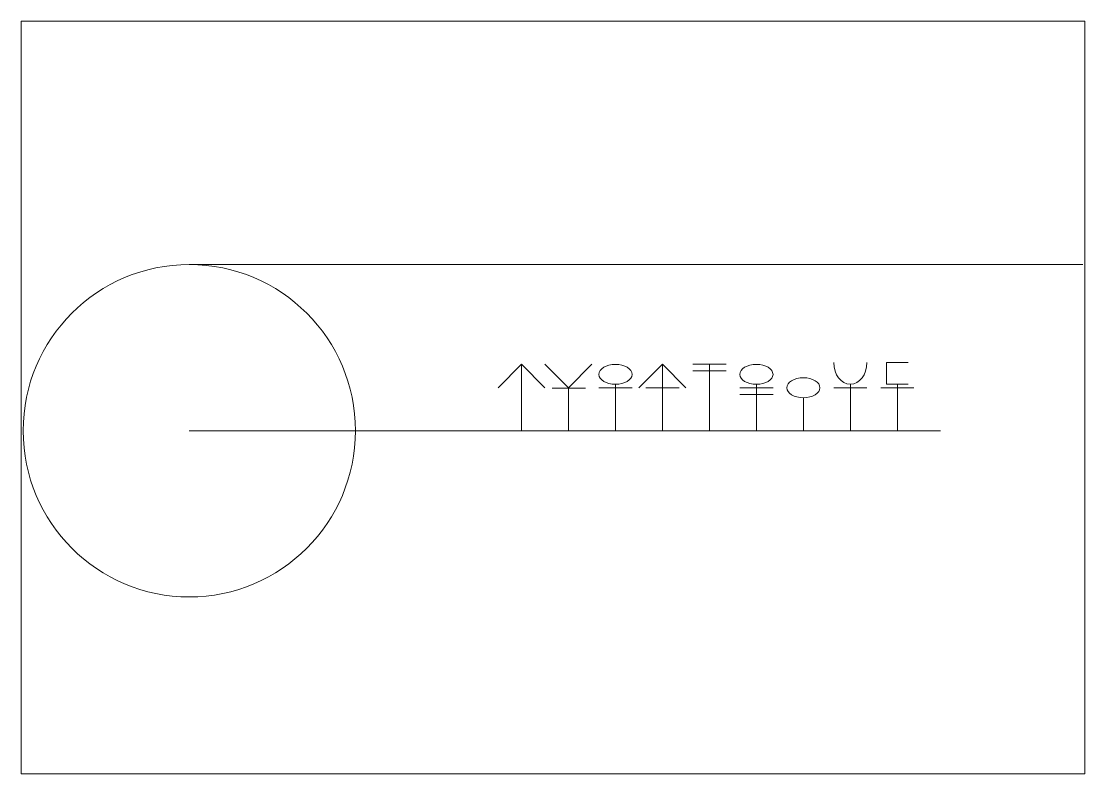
# Paper-space layout 'Layout1' of a CAD drawing. Header units: millimetres. Extents: x 30 to 267, y 21 to 189.
# The model-space entities are those that its viewports show. They can reach past a viewport. Long polylines and large blocks are cut down to what shows.
import ezdxf

# ---------------------------------------------------------------- set-up
doc = ezdxf.new("R2010")
doc.units = ezdxf.units.MM
doc.header["$LTSCALE"] = 0.5
doc.layers.get('0').update_dxf_attribs({"lineweight": 18})

msp = doc.modelspace()

# ---------------------------------------------------------------- linework, layer by layer
for p, q in [((0, 50), (268.97, 50)), ((100, 20), (92.93, 12.93)), ((100, 0), (100, 20)), ((100, 20), (107.07, 12.93)), ((107.07, 20), (114.14, 12.93)), ((121.21, 20), (114.14, 12.93)), ((142.43, 20), (135.36, 12.93)), ((142.43, 20), (142.43, 0)), ((142.43, 20), (149.5, 12.93)), ((151.57, 20), (161.57, 20)), ((156.57, 20), (156.57, 0)), ((216.4, 20.5), (209.87, 20.5)), ((209.87, 20.5), (209.87, 13.96)), ((151.57, 18), (161.57, 18)), ((109.22, 12.85), (119.22, 12.85)), ((114.14, 12.93), (114.14, 0)), ((123.28, 12.93), (133.28, 12.93)), ((128.28, 12.93), (128.28, 13.96)), ((128.28, 13.46), (128.28, 0)), ((137.43, 12.93), (147.43, 12.93)), ((165.71, 12.93), (175.71, 12.93)), ((170.71, 12.93), (170.71, 13.96)), ((170.71, 13.46), (170.71, 0)), ((193.99, 12.93), (203.99, 12.93)), ((198.99, 12.93), (198.99, 13.93)), ((198.99, 13.46), (198.99, 0)), ((208.14, 12.93), (218.14, 12.93)), ((209.87, 13.96), (216.4, 13.96)), ((213.14, 12.93), (213.14, 13.96)), ((213.14, 13.46), (213.14, 0)), ((165.71, 10.93), (175.71, 10.93)), ((184.85, 9.93), (184.85, 0)), ((0, 0), (226.18, 0))]:
    msp.add_line(p, q)
msp.add_circle((0, 0), 50)
for centre in [(128.28, 16.96), (170.71, 16.96), (184.85, 12.93)]:
    msp.add_ellipse(centre, major_axis=(-5, 0), ratio=0.6)
msp.add_ellipse((198.99, 20.5), major_axis=(0, -6.54), ratio=0.765048, start_param=-1.570796, end_param=1.570796)

psp = doc.layouts.get("Layout1")

# ---------------------------------------------------------------- viewports
at = {"layer": '0'}
psp.add_viewport(center=(148.51, 105.01), size=(237.61, 168.0125), view_center_point=(109.49, 10), view_height=226.3627, dxfattribs=at)

doc.saveas('drawing.dxf')
